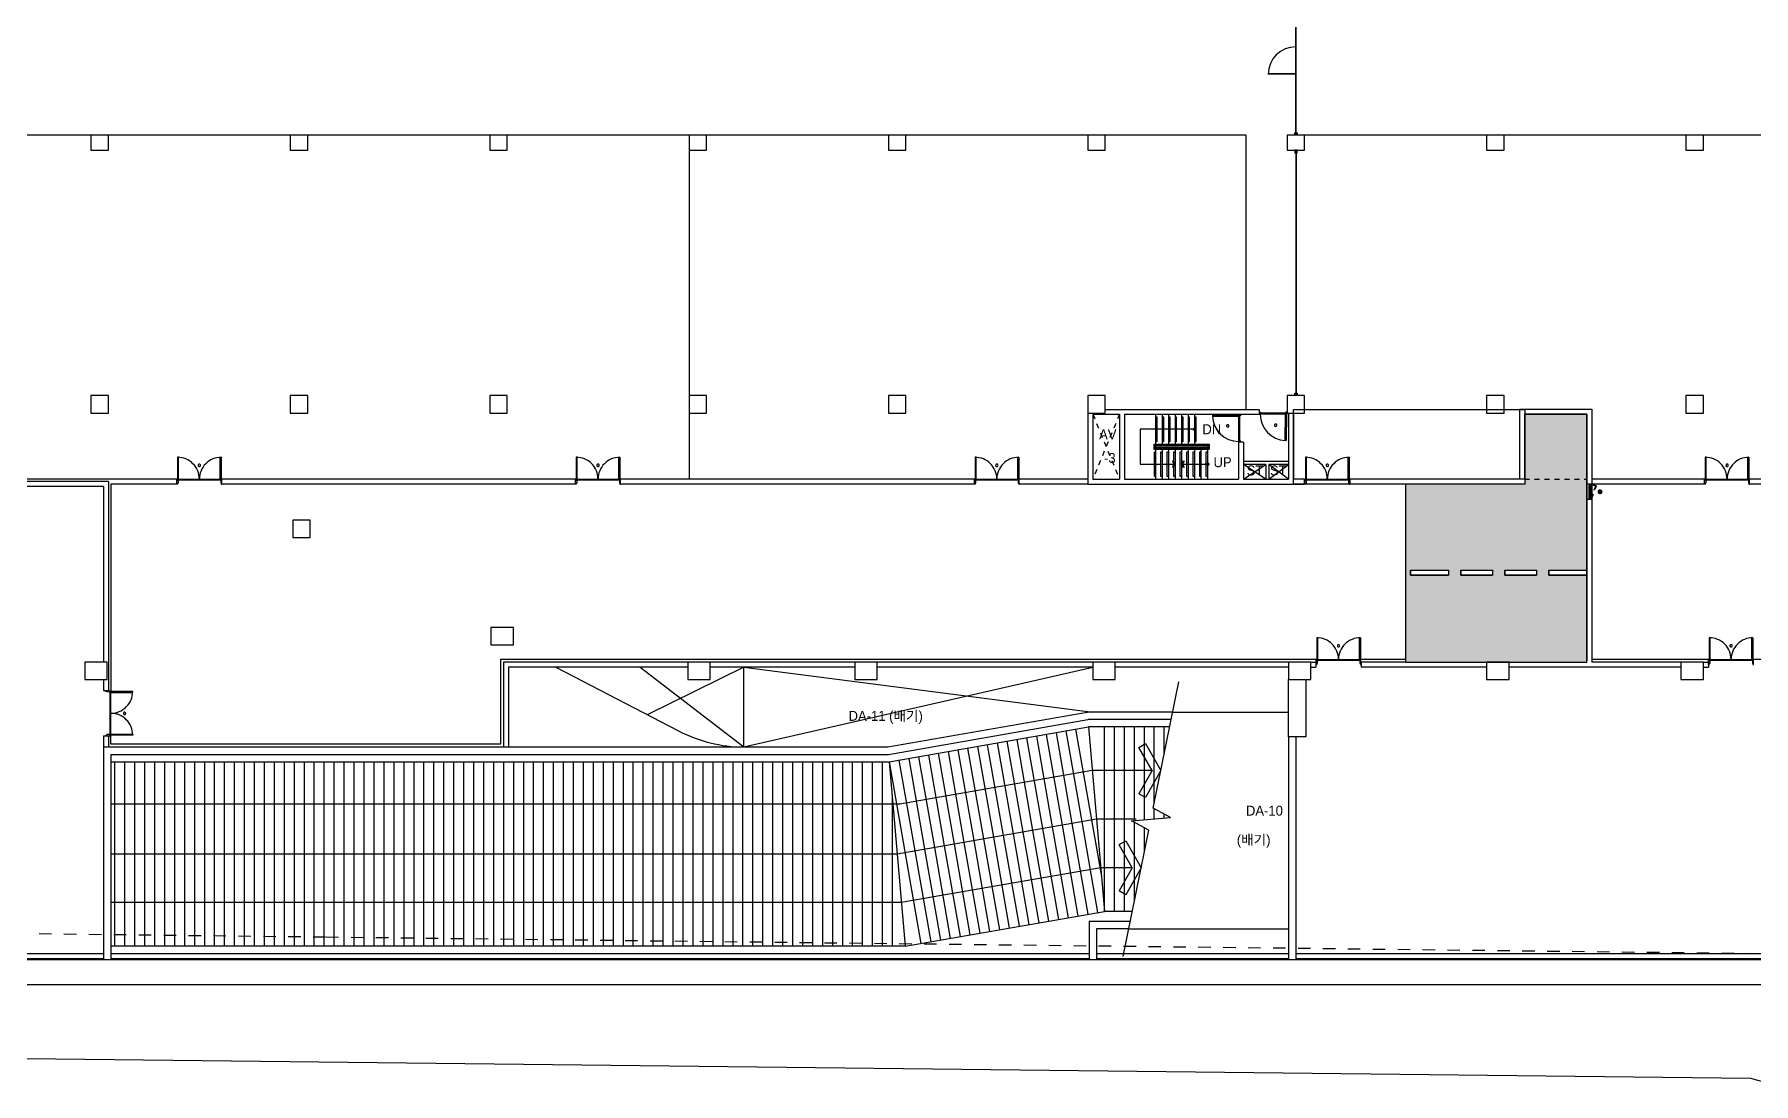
# Model space of a CAD drawing. Header units: millimetres. Extents: x -7718 to 414843, y 91724 to 341395.
# Drawn here: x 249284 to 318268, y 143645 to 185759 of the extents above; entities that cross this region are included whole.
import ezdxf
from ezdxf.enums import TextEntityAlignment as Align

# ---------------------------------------------------------------- set-up
doc = ezdxf.new("R2010")
doc.units = ezdxf.units.MM
doc.header["$LTSCALE"] = 200
doc.header["$MEASUREMENT"] = 0
doc.linetypes.add('HIDDEN', pattern=[2, 1, -1])
for name, color, linetype in [('e-plan', 9, 'CONTINUOUS'), ('FSD', 7, 'CONTINUOUS'), ('sol-252', 252, 'CONTINUOUS'), ('w1', 3, 'CONTINUOUS')]:
    doc.layers.add(name, color=color, linetype=linetype)
doc.styles.add('kiahn', font='HY울릉도L.TTF')

# ---------------------------------------------------------------- blocks, each defined once
blk = doc.blocks.new('fsd-dot')
at = {"layer": 'FSD', "const_width": 100}
blk.add_lwpolyline([(49, 11, -1), (-49, -11, -1)], format="xyb", close=True, dxfattribs=at)

msp = doc.modelspace()

# ---------------------------------------------------------------- hatches: boundary and pattern name
at = {"layer": 'sol-252'}
h = msp.add_hatch(color=256, dxfattribs=at)
h.paths.add_polyline_path([(311575, 170510), (309075, 170510), (309075, 167909), (309083, 167909), (309083, 167709), (304303, 167709), (304303, 160559), (311575, 160559)])
h.paths.add_polyline_path([(304503, 164259), (306021, 164259), (306021, 164059), (304503, 164059)], flags=16)
h.paths.add_polyline_path([(306521, 164259), (307789, 164259), (307789, 164059), (306521, 164059)], flags=16)
h.paths.add_polyline_path([(308289, 164259), (309557, 164259), (309557, 164059), (308289, 164059)], flags=16)
h.paths.add_polyline_path([(310057, 164259), (311575, 164259), (311575, 164059), (310057, 164059)], flags=16)

# ---------------------------------------------------------------- linework, layer by layer
at = {"layer": 'e-plan'}
for p, q in [((299893, 181759), (299893, 191659)), ((299913, 181759), (299913, 191659)), ((299893, 184179), (298794, 184179)), ((298794, 184159), (298794, 184179)), ((299893, 184159), (298794, 184159)), ((299893, 184159), (299893, 184179)), ((297903, 181709), (205903, 181709)), ((275553, 181709), (275553, 167909)), ((297903, 170709), (297903, 181709)), ((299853, 181709), (299853, 181809)), ((299853, 181809), (299888, 181809)), ((299888, 181709), (299853, 181709)), ((299888, 181809), (299888, 181759)), ((299888, 181759), (299918, 181759)), ((299918, 181709), (299888, 181709)), ((299918, 181759), (299918, 181809)), ((299918, 181809), (299953, 181809)), ((299953, 181709), (299918, 181709)), ((299953, 181809), (299953, 181709)), ((372753, 181709), (300253, 181709)), ((299888, 181109), (299853, 181109)), ((299853, 181109), (299853, 181009)), ((299853, 181009), (299888, 181009)), ((299918, 181109), (299888, 181109)), ((299888, 181009), (299888, 181059)), ((299888, 181059), (299918, 181059)), ((299893, 181059), (299893, 171309)), ((299913, 181059), (299913, 171309)), ((299953, 181109), (299918, 181109)), ((299918, 181059), (299918, 181009)), ((299918, 181009), (299953, 181009)), ((299953, 181009), (299953, 181109)), ((299853, 171259), (299853, 171359)), ((299853, 171359), (299888, 171359)), ((299888, 171259), (299853, 171259)), ((299888, 171359), (299888, 171309)), ((299888, 171309), (299918, 171309)), ((299918, 171259), (299888, 171259)), ((299918, 171309), (299918, 171359)), ((299918, 171359), (299953, 171359)), ((299953, 171259), (299918, 171259)), ((299953, 171359), (299953, 171259)), ((291553, 170559), (291553, 167709)), ((291753, 170509), (291753, 167909)), ((291753, 170509), (292823, 170509)), ((292253, 170709), (298433, 170709)), ((292823, 170509), (292823, 167909)), ((293023, 170509), (293023, 167909)), ((293023, 170509), (298433, 170509)), ((294273, 170509), (294273, 169309)), ((294273, 170409), (294323, 170409)), ((294323, 170409), (294323, 169409)), ((294533, 170509), (294533, 169309)), ((294533, 170409), (294583, 170409)), ((294583, 170409), (294583, 169409)), ((294793, 170509), (294793, 169309)), ((294793, 170409), (294843, 170409)), ((294843, 170409), (294843, 169409)), ((295053, 170509), (295053, 169309)), ((295053, 170409), (295103, 170409)), ((295103, 170409), (295103, 169409)), ((295313, 170509), (295313, 169309)), ((295313, 170409), (295363, 170409)), ((295363, 170409), (295363, 169409)), ((295573, 170509), (295573, 169309)), ((295573, 170409), (295623, 170409)), ((295623, 170409), (295623, 169409)), ((295833, 170509), (295833, 169309)), ((295833, 170409), (295883, 170409)), ((295883, 170409), (295883, 169409)), ((297603, 170474), (296553, 170473)), ((296553, 170473), (296553, 170433)), ((296553, 170433), (297603, 170434)), ((297603, 170499), (297683, 170499)), ((297603, 170474), (297603, 170499)), ((297603, 170474), (297603, 169424)), ((297603, 170434), (297603, 170474)), ((297643, 170474), (297603, 170474)), ((297643, 170454), (297643, 170474)), ((297643, 170454), (297643, 169444)), ((297683, 170454), (297643, 170454)), ((297683, 170499), (297683, 170454)), ((298433, 170709), (298433, 170509)), ((298443, 170589), (298488, 170589)), ((298443, 170509), (298443, 170589)), ((298468, 170509), (298443, 170509)), ((298488, 170549), (298468, 170549)), ((298468, 170549), (298468, 170509)), ((299518, 170509), (298468, 170509)), ((298488, 170589), (298488, 170549)), ((299498, 170549), (298488, 170549)), ((299477, 169459), (299478, 170509)), ((299478, 170509), (299518, 170509)), ((299543, 170589), (299498, 170589)), ((299498, 170589), (299498, 170549)), ((299498, 170549), (299518, 170549)), ((299518, 170509), (299517, 169459)), ((299518, 170549), (299518, 170509)), ((299518, 170509), (299543, 170509)), ((299543, 170509), (299543, 170589)), ((299603, 170559), (299603, 167909)), ((299603, 170509), (299603, 167909)), ((299803, 167709), (299803, 170709)), ((299803, 170709), (309083, 170709)), ((299803, 170559), (299803, 167909)), ((308875, 170710), (311775, 170710)), ((308875, 170710), (308875, 167910)), ((309075, 170510), (311575, 170510)), ((309075, 170510), (309075, 167910)), ((311575, 170510), (309075, 170510)), ((309075, 170510), (309075, 167909)), ((309083, 170709), (309083, 167709)), ((311575, 170510), (311575, 160610)), ((311575, 160559), (311575, 170510)), ((311775, 170710), (311775, 160559)), ((295833, 169909), (293648, 169909)), ((293648, 169909), (293648, 168509)), ((294208, 169309), (294208, 169109)), ((294208, 169309), (296418, 169309)), ((294208, 169109), (296418, 169109)), ((294248, 169269), (294248, 169149)), ((294248, 169269), (296378, 169269)), ((294248, 169149), (296378, 169149)), ((294323, 169409), (294273, 169409)), ((294273, 169244), (294273, 169174)), ((294273, 169244), (296353, 169244)), ((294273, 169174), (296353, 169174)), ((294273, 169109), (294273, 167909)), ((294583, 169409), (294533, 169409)), ((294533, 169269), (294533, 169244)), ((294533, 169174), (294533, 169149)), ((294533, 169109), (294533, 167909)), ((294843, 169409), (294793, 169409)), ((294793, 169269), (294793, 169244)), ((294793, 169174), (294793, 169149)), ((294793, 169109), (294793, 167909)), ((295103, 169409), (295053, 169409)), ((295053, 169269), (295053, 169244)), ((295053, 169174), (295053, 169149)), ((295053, 169109), (295053, 167909)), ((295363, 169409), (295313, 169409)), ((295313, 169269), (295313, 169244)), ((295313, 169174), (295313, 169149)), ((295313, 169109), (295313, 167909)), ((295623, 169409), (295573, 169409)), ((295573, 169269), (295573, 169244)), ((295573, 169174), (295573, 169149)), ((295573, 169109), (295573, 167909)), ((295883, 169409), (295833, 169409)), ((295833, 169269), (295833, 169244)), ((295833, 169174), (295833, 169149)), ((295833, 169109), (295833, 167909)), ((296093, 169174), (296093, 169149)), ((296093, 169109), (296093, 167909)), ((296353, 169244), (296353, 169174)), ((296353, 169174), (296353, 169149)), ((296353, 169109), (296353, 167909)), ((296378, 169269), (296378, 169149)), ((296418, 169309), (296418, 169109)), ((297643, 169424), (297603, 169424)), ((297603, 169424), (297603, 169399)), ((297603, 169399), (297683, 169399)), ((297603, 169389), (297603, 167909)), ((297803, 169389), (297603, 169389)), ((297683, 169444), (297643, 169444)), ((297643, 169444), (297643, 169424)), ((297683, 169399), (297683, 169444)), ((297803, 169389), (297803, 167909)), ((299517, 169459), (299477, 169459)), ((255029, 168784), (255029, 167909)), ((255069, 168784), (255029, 168784)), ((255069, 167909), (255069, 168784)), ((256739, 167909), (256739, 168784)), ((256739, 168784), (256779, 168784)), ((256779, 168784), (256779, 167909)), ((271026, 168784), (271026, 167909)), ((271066, 168784), (271026, 168784)), ((271066, 167909), (271066, 168784)), ((272736, 167909), (272736, 168784)), ((272736, 168784), (272776, 168784)), ((272776, 168784), (272776, 167909)), ((287028, 168784), (287028, 167909)), ((287068, 168784), (287028, 168784)), ((287068, 167909), (287068, 168784)), ((288738, 167909), (288738, 168784)), ((288738, 168784), (288778, 168784)), ((288778, 168784), (288778, 167909)), ((293648, 168509), (295008, 168509)), ((294223, 168009), (294223, 169009)), ((294223, 169009), (294273, 169009)), ((294483, 168009), (294483, 169009)), ((294483, 169009), (294533, 169009)), ((294743, 168009), (294743, 169009)), ((294743, 169009), (294793, 169009)), ((294975, 168648), (294952, 168625)), ((294952, 168625), (295008, 168509)), ((295008, 168509), (294952, 168392)), ((294952, 168392), (294975, 168373)), ((295053, 168509), (294975, 168648)), ((294975, 168373), (295053, 168509)), ((295003, 168009), (295003, 169009)), ((295003, 169009), (295053, 169009)), ((295263, 168009), (295263, 169009)), ((295263, 169009), (295313, 169009)), ((295313, 168509), (295390, 168648)), ((295390, 168373), (295313, 168509)), ((295313, 168509), (296353, 168509)), ((295423, 168625), (295357, 168509)), ((295357, 168509), (295423, 168392)), ((295390, 168648), (295423, 168625)), ((295423, 168392), (295390, 168373)), ((295523, 168009), (295523, 169009)), ((295523, 169009), (295573, 169009)), ((295783, 168009), (295783, 169009)), ((295783, 169009), (295833, 169009)), ((296043, 168009), (296043, 169009)), ((296043, 169009), (296093, 169009)), ((296303, 168009), (296303, 169009)), ((296303, 169009), (296353, 169009)), ((299603, 168619), (297803, 168619)), ((299603, 168619), (297803, 168619)), ((298693, 168499), (297803, 168499)), ((298693, 168499), (297803, 168499)), ((298693, 168499), (298693, 167909)), ((298693, 168499), (298693, 167909)), ((298813, 168499), (298813, 167909)), ((299603, 168499), (298813, 168499)), ((298813, 168499), (298813, 167909)), ((299603, 168499), (298813, 168499)), ((300288, 168784), (300288, 167909)), ((300328, 168784), (300288, 168784)), ((300328, 167909), (300328, 168784)), ((301998, 167909), (301998, 168784)), ((301998, 168784), (302038, 168784)), ((302038, 168784), (302038, 167909)), ((316328, 168784), (316328, 167909)), ((316368, 168784), (316328, 168784)), ((316368, 167909), (316368, 168784)), ((318038, 167909), (318038, 168784)), ((318038, 168784), (318078, 168784)), ((318078, 168784), (318078, 167909)), ((252253, 167809), (247803, 167809)), ((255004, 167909), (247913, 167909)), ((252253, 167809), (252253, 159419)), ((252353, 167709), (252353, 159409)), ((255004, 167709), (252353, 167709)), ((255004, 167709), (255004, 167909)), ((255004, 167709), (255004, 167909)), ((255004, 167909), (255029, 167909)), ((255029, 167709), (255004, 167709)), ((255029, 167909), (256779, 167909)), ((255029, 167909), (255029, 167869)), ((255029, 167909), (255069, 167909)), ((255029, 167869), (255049, 167869)), ((255049, 167749), (255029, 167749)), ((255029, 167749), (255029, 167709)), ((256759, 167869), (255049, 167869)), ((255049, 167869), (255049, 167749)), ((256779, 167909), (256739, 167909)), ((256779, 167869), (256759, 167869)), ((256759, 167869), (256759, 167749)), ((256759, 167749), (256779, 167749)), ((256804, 167909), (256779, 167909)), ((256779, 167909), (256779, 167869)), ((256779, 167749), (256779, 167709)), ((256779, 167709), (256804, 167709)), ((271001, 167909), (256804, 167909)), ((256804, 167709), (256804, 167909)), ((256804, 167709), (256804, 167909)), ((271001, 167709), (256804, 167709)), ((271001, 167709), (271001, 167909)), ((271001, 167709), (271001, 167909)), ((271001, 167909), (271026, 167909)), ((271026, 167709), (271001, 167709)), ((271026, 167909), (272776, 167909)), ((271026, 167909), (271026, 167869)), ((271026, 167909), (271066, 167909)), ((271026, 167869), (271046, 167869)), ((271046, 167749), (271026, 167749)), ((271026, 167749), (271026, 167709)), ((272756, 167869), (271046, 167869)), ((271046, 167869), (271046, 167749)), ((272776, 167909), (272736, 167909)), ((272776, 167869), (272756, 167869)), ((272756, 167869), (272756, 167749)), ((272756, 167749), (272776, 167749)), ((272801, 167909), (272776, 167909)), ((272776, 167909), (272776, 167869)), ((272776, 167749), (272776, 167709)), ((272776, 167709), (272801, 167709)), ((287003, 167909), (272801, 167909)), ((272801, 167709), (272801, 167909)), ((272801, 167709), (272801, 167909)), ((287003, 167709), (272801, 167709)), ((287003, 167709), (287003, 167909)), ((287003, 167709), (287003, 167909)), ((287003, 167909), (287028, 167909)), ((287028, 167709), (287003, 167709)), ((287028, 167909), (288778, 167909)), ((287028, 167909), (287028, 167869)), ((287028, 167909), (287068, 167909)), ((287028, 167869), (287048, 167869)), ((287048, 167749), (287028, 167749)), ((287028, 167749), (287028, 167709)), ((288758, 167869), (287048, 167869)), ((287048, 167869), (287048, 167749)), ((288778, 167909), (288738, 167909)), ((288778, 167869), (288758, 167869)), ((288758, 167869), (288758, 167749)), ((288758, 167749), (288778, 167749)), ((288803, 167909), (288778, 167909)), ((288778, 167909), (288778, 167869)), ((288778, 167749), (288778, 167709)), ((288778, 167709), (288803, 167709)), ((291553, 167909), (288803, 167909)), ((288803, 167709), (288803, 167909)), ((288803, 167709), (288803, 167909)), ((291553, 167709), (288803, 167709)), ((291553, 167709), (300253, 167709)), ((291753, 167909), (292823, 167909)), ((293023, 167909), (297603, 167909)), ((294273, 168009), (294223, 168009)), ((294533, 168009), (294483, 168009)), ((294793, 168009), (294743, 168009)), ((295053, 168009), (295003, 168009)), ((295313, 168009), (295263, 168009)), ((295573, 168009), (295523, 168009)), ((295833, 168009), (295783, 168009)), ((296093, 168009), (296043, 168009)), ((296353, 168009), (296303, 168009)), ((297803, 167909), (299603, 167909)), ((300253, 167909), (299803, 167909)), ((300253, 167909), (299803, 167909)), ((309083, 167709), (299803, 167709)), ((300253, 167709), (300253, 167909)), ((300253, 167709), (300253, 167909)), ((300263, 167709), (300263, 167909)), ((300263, 167909), (300288, 167909)), ((300288, 167709), (300263, 167709)), ((300288, 167909), (302038, 167909)), ((300288, 167909), (300288, 167869)), ((300288, 167909), (300328, 167909)), ((300288, 167869), (300308, 167869)), ((300308, 167749), (300288, 167749)), ((300288, 167749), (300288, 167709)), ((302018, 167869), (300308, 167869)), ((300308, 167869), (300308, 167749)), ((302038, 167909), (301998, 167909)), ((302038, 167869), (302018, 167869)), ((302018, 167869), (302018, 167749)), ((302018, 167749), (302038, 167749)), ((302063, 167909), (302038, 167909)), ((302038, 167909), (302038, 167869)), ((302038, 167749), (302038, 167709)), ((302038, 167709), (302063, 167709)), ((302063, 167709), (302063, 167909)), ((309083, 167909), (302073, 167909)), ((302073, 167709), (302073, 167909)), ((309083, 167709), (302073, 167709)), ((304303, 167709), (304303, 160559)), ((309083, 167709), (304303, 167709)), ((304303, 167709), (304303, 160559)), ((309075, 167909), (309083, 167909)), ((309083, 167909), (309083, 167709)), ((309083, 167909), (309083, 167709)), ((311575, 167709), (311575, 167089)), ((311775, 167709), (311575, 167709)), ((311775, 167699), (311675, 167699)), ((311675, 167699), (311675, 167664)), ((311675, 167664), (311675, 167649)), ((311675, 167149), (311675, 167649)), ((311675, 167649), (311725, 167649)), ((311725, 167649), (311725, 167664)), ((311725, 167664), (311775, 167664)), ((311725, 167149), (311725, 167649)), ((316303, 167909), (311775, 167909)), ((316303, 167709), (311775, 167709)), ((311775, 167664), (311775, 167699)), ((311775, 167134), (311775, 167664)), ((316303, 167709), (316303, 167909)), ((316303, 167709), (316303, 167909)), ((316303, 167909), (316328, 167909)), ((316328, 167709), (316303, 167709)), ((316328, 167909), (318078, 167909)), ((316328, 167909), (316328, 167869)), ((316328, 167909), (316368, 167909)), ((316328, 167869), (316348, 167869)), ((316348, 167749), (316328, 167749)), ((316328, 167749), (316328, 167709)), ((318058, 167869), (316348, 167869)), ((316348, 167869), (316348, 167749)), ((318078, 167909), (318038, 167909)), ((318078, 167869), (318058, 167869)), ((318058, 167869), (318058, 167749)), ((318058, 167749), (318078, 167749)), ((318103, 167909), (318078, 167909)), ((318078, 167909), (318078, 167869)), ((318078, 167749), (318078, 167709)), ((318078, 167709), (318103, 167709)), ((340303, 167909), (318103, 167909)), ((318103, 167709), (318103, 167909)), ((318103, 167709), (318103, 167909)), ((340303, 167709), (318103, 167709)), ((252053, 167609), (247803, 167609)), ((252053, 167609), (252053, 160559)), ((311775, 167089), (311575, 167089)), ((311675, 167134), (311675, 167149)), ((311675, 167149), (311725, 167149)), ((311675, 167099), (311675, 167134)), ((311775, 167099), (311675, 167099)), ((311725, 167149), (311725, 167134)), ((311725, 167134), (311775, 167134)), ((311775, 167134), (311775, 167099)), ((304503, 164259), (304503, 164059)), ((304503, 164259), (306021, 164259)), ((304503, 164259), (306021, 164259)), ((304503, 164059), (304503, 164259)), ((306021, 164259), (306021, 164059)), ((306021, 164259), (306021, 164059)), ((306521, 164259), (307789, 164259)), ((306521, 164259), (306521, 164059)), ((306521, 164259), (307789, 164259)), ((306521, 164059), (306521, 164259)), ((307789, 164259), (307789, 164059)), ((307789, 164259), (307789, 164059)), ((308289, 164259), (309557, 164259)), ((308289, 164259), (308289, 164059)), ((308289, 164259), (309557, 164259)), ((308289, 164059), (308289, 164259)), ((309557, 164259), (309557, 164059)), ((309557, 164259), (309557, 164059)), ((310057, 164259), (311575, 164259)), ((310057, 164259), (310057, 164059)), ((310057, 164259), (311575, 164259)), ((310057, 164059), (310057, 164259)), ((311575, 164259), (311575, 164059)), ((304503, 164059), (306021, 164059)), ((306021, 164059), (304503, 164059)), ((306521, 164059), (307789, 164059)), ((307789, 164059), (306521, 164059)), ((308289, 164059), (309557, 164059)), ((309557, 164059), (308289, 164059)), ((310057, 164059), (311575, 164059)), ((311575, 164059), (310057, 164059)), ((300738, 161544), (300738, 160669)), ((300778, 161544), (300738, 161544)), ((300778, 160669), (300778, 161544)), ((302448, 160669), (302448, 161544)), ((302448, 161544), (302488, 161544)), ((302488, 161544), (302488, 160669)), ((316488, 161544), (316488, 160669)), ((316528, 161544), (316488, 161544)), ((316528, 160669), (316528, 161544)), ((318198, 160669), (318198, 161544)), ((318198, 161544), (318238, 161544)), ((318238, 161544), (318238, 160669)), ((252253, 160209), (252253, 160209)), ((300738, 160669), (267993, 160669)), ((267993, 160669), (267993, 157269)), ((268103, 160559), (268103, 157159)), ((275503, 160559), (268103, 160559)), ((268303, 160359), (268303, 157159)), ((275503, 160359), (268303, 160359)), ((270202, 160359), (275130, 157800)), ((273593, 160359), (277756, 157159)), ((277756, 160359), (273874, 158452)), ((282203, 160559), (276403, 160559)), ((282203, 160359), (276403, 160359)), ((277756, 157159), (291753, 160359)), ((277756, 160359), (291753, 158559)), ((277756, 157159), (277756, 160359)), ((291753, 160559), (283103, 160559)), ((291753, 160359), (283103, 160359)), ((299603, 160559), (292653, 160559)), ((299603, 160359), (292653, 160359)), ((300503, 160559), (300703, 160559)), ((300503, 160359), (300703, 160359)), ((300703, 160559), (300703, 160359)), ((300713, 160469), (300713, 160669)), ((300713, 160669), (300738, 160669)), ((300738, 160469), (300713, 160469)), ((300738, 160669), (302488, 160669)), ((300738, 160669), (300738, 160629)), ((300738, 160669), (300778, 160669)), ((300738, 160629), (300758, 160629)), ((300758, 160509), (300738, 160509)), ((300738, 160509), (300738, 160469)), ((302468, 160629), (300758, 160629)), ((300758, 160629), (300758, 160509)), ((302488, 160669), (302448, 160669)), ((302488, 160629), (302468, 160629)), ((302468, 160629), (302468, 160509)), ((302468, 160509), (302488, 160509)), ((302513, 160669), (302488, 160669)), ((302488, 160669), (302488, 160629)), ((302488, 160509), (302488, 160469)), ((302488, 160469), (302513, 160469)), ((304303, 160669), (302513, 160669)), ((302513, 160469), (302513, 160669)), ((304303, 160559), (302523, 160559)), ((302523, 160559), (302523, 160359)), ((307553, 160359), (302523, 160359)), ((304303, 160559), (311575, 160559)), ((315353, 160359), (308453, 160359)), ((316463, 160669), (311775, 160669)), ((315353, 160559), (311775, 160559)), ((316253, 160559), (316453, 160559)), ((316253, 160359), (316453, 160359)), ((316453, 160559), (316453, 160359)), ((316463, 160469), (316463, 160669)), ((316463, 160669), (316488, 160669)), ((316488, 160469), (316463, 160469)), ((316488, 160669), (318238, 160669)), ((316488, 160669), (316488, 160629)), ((316488, 160669), (316528, 160669)), ((316488, 160629), (316508, 160629)), ((316508, 160509), (316488, 160509)), ((316488, 160509), (316488, 160469)), ((318218, 160629), (316508, 160629)), ((316508, 160629), (316508, 160509)), ((318238, 160669), (318198, 160669)), ((318238, 160629), (318218, 160629)), ((318218, 160629), (318218, 160509)), ((318218, 160509), (318238, 160509)), ((318263, 160669), (318238, 160669)), ((318238, 160669), (318238, 160629)), ((318238, 160509), (318238, 160469)), ((318238, 160469), (318263, 160469)), ((324263, 160669), (318263, 160669)), ((318263, 160469), (318263, 160669)), ((252053, 159859), (252053, 159419)), ((252053, 159419), (252253, 159419)), ((252153, 159384), (252153, 159409)), ((252153, 159409), (252353, 159409)), ((252193, 159384), (252153, 159384)), ((252193, 159364), (252193, 159384)), ((252313, 159364), (252193, 159364)), ((252353, 159384), (252313, 159384)), ((252313, 159384), (252313, 159364)), ((252313, 159364), (252313, 157654)), ((252353, 159409), (252353, 159384)), ((252353, 157634), (252353, 159384)), ((253228, 159384), (252353, 159384)), ((252353, 159384), (252353, 159344)), ((253228, 159344), (253228, 159384)), ((294179, 154700), (295209, 159766)), ((299603, 159859), (300303, 159859)), ((299603, 157559), (299603, 159859)), ((300303, 159859), (300303, 157559)), ((252353, 159344), (253228, 159344)), ((283527, 157159), (291526, 158559)), ((283553, 156859), (291553, 158259)), ((294964, 158559), (291526, 158559)), ((294903, 158259), (291553, 158259)), ((294964, 158559), (299603, 158559)), ((252053, 157599), (252053, 157159)), ((252053, 157599), (252253, 157599)), ((252193, 157634), (252153, 157634)), ((252153, 157634), (252153, 157609)), ((252153, 157609), (252353, 157609)), ((252193, 157654), (252193, 157634)), ((252313, 157654), (252193, 157654)), ((252253, 157599), (252253, 157159)), ((252313, 157634), (252313, 157654)), ((252353, 157634), (252313, 157634)), ((252353, 157634), (252353, 157674)), ((252353, 157674), (253228, 157674)), ((252353, 157609), (252353, 157634)), ((253228, 157634), (252353, 157634)), ((252353, 157269), (252353, 157609)), ((253228, 157674), (253228, 157634)), ((283579, 156559), (291579, 157959)), ((294842, 157959), (291579, 157959)), ((293599, 157138), (293867, 157291)), ((293867, 157291), (294486, 156209)), ((299603, 157559), (299603, 148609)), ((300303, 157559), (299603, 157559)), ((299903, 157559), (299903, 148609)), ((252053, 157159), (283527, 157159)), ((252053, 157159), (252053, 148609)), ((267993, 157269), (252353, 157269)), ((252353, 156859), (283553, 156859)), ((252353, 156859), (252353, 148609)), ((294130, 156209), (293601, 157136)), ((252353, 156559), (283579, 156559)), ((291731, 156209), (284016, 154859)), ((294130, 156209), (291731, 156209)), ((294130, 156209), (293601, 155281)), ((294486, 156209), (293867, 155126)), ((293867, 155126), (293599, 155279)), ((284016, 154859), (252353, 154859)), ((294869, 154330), (294179, 154700)), ((293310, 154188), (294869, 154330)), ((294000, 153818), (293310, 154188)), ((292807, 153238), (293075, 153391)), ((293338, 152309), (292808, 153236)), ((292970, 148751), (294000, 153818)), ((293075, 153391), (293693, 152309)), ((292069, 152309), (284069, 150909)), ((293338, 152309), (292069, 152309)), ((293338, 152309), (292808, 151381)), ((293693, 152309), (293075, 151226)), ((293075, 151226), (292807, 151379)), ((284069, 150909), (252353, 150909)), ((284221, 149159), (292221, 150559)), ((293337, 150559), (292221, 150559)), ((293256, 150159), (291603, 150159)), ((291603, 150159), (291603, 148609)), ((293195, 149859), (291903, 149859)), ((291903, 149859), (291903, 148609)), ((293195, 149859), (299603, 149859)), ((284221, 149159), (252353, 149159)), ((323703, 148609), (193503, 148609)), ((252053, 148859), (205603, 148859)), ((252053, 148659), (205603, 148659)), ((291603, 148859), (252353, 148859)), ((291603, 148659), (252353, 148659)), ((299603, 148859), (291903, 148859)), ((299603, 148659), (291903, 148659)), ((323703, 148859), (299903, 148859)), ((323703, 148659), (299903, 148659)), ((322703, 147609), (192503, 147609)), ((203679, 145182), (318147, 143860)), ((318147, 143860), (318906, 143645))]:
    msp.add_line(p, q, dxfattribs=at)
at = {"layer": 'e-plan', "ltscale": 0.5}
for p, q in [((252253, 181709), (251553, 181709)), ((251553, 181709), (251553, 181109)), ((252253, 181109), (252253, 181709)), ((260253, 181709), (259553, 181709)), ((259553, 181709), (259553, 181109)), ((260253, 181109), (260253, 181709)), ((268253, 181709), (267553, 181709)), ((267553, 181709), (267553, 181109)), ((268253, 181109), (268253, 181709)), ((276253, 181709), (275553, 181709)), ((275553, 181709), (275553, 181109)), ((276253, 181109), (276253, 181709)), ((284253, 181709), (283553, 181709)), ((283553, 181709), (283553, 181109)), ((284253, 181109), (284253, 181709)), ((292253, 181709), (291553, 181709)), ((291553, 181709), (291553, 181109)), ((292253, 181109), (292253, 181709)), ((300253, 181709), (299553, 181709)), ((299553, 181709), (299553, 181109)), ((300253, 181109), (300253, 181709)), ((308253, 181709), (307553, 181709)), ((307553, 181709), (307553, 181109)), ((308253, 181109), (308253, 181709)), ((316253, 181709), (315553, 181709)), ((315553, 181709), (315553, 181109)), ((316253, 181109), (316253, 181709)), ((251553, 181109), (252253, 181109)), ((259553, 181109), (260253, 181109)), ((267553, 181109), (268253, 181109)), ((275553, 181109), (276253, 181109)), ((283553, 181109), (284253, 181109)), ((291553, 181109), (292253, 181109)), ((299553, 181109), (300253, 181109)), ((307553, 181109), (308253, 181109)), ((315553, 181109), (316253, 181109)), ((297803, 167909), (298693, 168499)), ((298693, 167909), (297803, 168499)), ((298813, 167909), (299603, 168499)), ((299603, 167909), (298813, 168499))]:
    msp.add_line(p, q, dxfattribs=at)
at = {"layer": 'e-plan', "linetype": 'HIDDEN'}
for p, q in [((292823, 170509), (291753, 167909)), ((291753, 170509), (292823, 167909)), ((311575, 170510), (309075, 170510)), ((309075, 170510), (309075, 167910)), ((311575, 167910), (311575, 170510)), ((309075, 167910), (311575, 167910)), ((311921, 167643), (311737, 167148)), ((311959, 167630), (311921, 167643)), ((311737, 167148), (311775, 167134)), ((311775, 167134), (311959, 167630))]:
    msp.add_line(p, q, dxfattribs=at)
at = {"layer": 'e-plan', "linetype": 'Continuous'}
for p, q in [((287913, 157317), (288551, 153672)), ((288307, 157386), (288945, 153741)), ((288701, 157455), (289339, 153810)), ((289095, 157524), (289733, 153879)), ((289489, 157593), (290127, 153948)), ((289883, 157662), (290521, 154017)), ((290277, 157731), (290915, 154086)), ((290671, 157800), (291309, 154155)), ((291065, 157869), (292100, 151952)), ((291579, 157959), (291900, 154259)), ((292221, 154259), (292221, 157959)), ((292621, 154259), (292621, 157959)), ((293021, 150559), (293021, 157959)), ((293421, 154198), (293421, 157959)), ((293821, 154234), (293821, 157959)), ((294221, 154906), (294221, 157959)), ((294621, 156874), (294621, 157959)), ((283973, 156628), (284610, 152983)), ((284367, 156696), (285004, 153052)), ((284761, 156765), (285398, 153121)), ((285155, 156834), (285792, 153190)), ((285549, 156903), (286186, 153259)), ((285943, 156972), (286581, 153328)), ((286337, 157041), (286975, 153397)), ((286731, 157110), (287369, 153466)), ((287125, 157179), (287763, 153535)), ((287519, 157248), (288157, 153604)), ((252503, 156559), (252503, 152859)), ((252903, 156559), (252903, 152859)), ((253303, 156559), (253303, 152859)), ((253703, 156559), (253703, 152859)), ((254103, 156559), (254103, 152859)), ((254503, 156559), (254503, 152859)), ((254903, 156559), (254903, 152859)), ((255303, 156559), (255303, 152859)), ((255703, 156559), (255703, 152859)), ((256103, 156559), (256103, 152859)), ((256503, 156559), (256503, 152859)), ((256903, 156559), (256903, 152859)), ((257303, 156559), (257303, 152859)), ((257703, 156559), (257703, 152859)), ((258103, 156559), (258103, 152859)), ((258503, 156559), (258503, 152859)), ((258903, 156559), (258903, 152859)), ((259303, 156559), (259303, 152859)), ((259703, 156559), (259703, 152859)), ((260103, 156559), (260103, 152859)), ((260503, 156559), (260503, 152859)), ((260903, 156559), (260903, 152859)), ((261303, 156559), (261303, 152859)), ((261703, 156559), (261703, 152859)), ((262103, 156559), (262103, 152859)), ((262503, 156559), (262503, 152859)), ((262903, 156559), (262903, 152859)), ((263303, 156559), (263303, 152859)), ((263703, 156559), (263703, 152859)), ((264103, 156559), (264103, 152859)), ((264503, 156559), (264503, 152859)), ((264903, 156559), (264903, 152859)), ((265303, 156559), (265303, 152859)), ((265703, 156559), (265703, 152859)), ((266103, 156559), (266103, 152859)), ((266503, 156559), (266503, 152859)), ((266903, 156559), (266903, 152859)), ((267303, 156559), (267303, 152859)), ((267703, 156559), (267703, 152859)), ((268103, 156559), (268103, 152859)), ((268503, 156559), (268503, 152859)), ((268903, 156559), (268903, 152859)), ((269303, 156559), (269303, 152859)), ((269703, 156559), (269703, 152859)), ((270103, 156559), (270103, 152859)), ((270503, 156559), (270503, 152859)), ((270903, 156559), (270903, 152859)), ((271303, 156559), (271303, 152859)), ((271703, 156559), (271703, 152859)), ((272103, 156559), (272103, 152859)), ((272503, 156559), (272503, 152859)), ((272903, 156559), (272903, 152859)), ((273303, 156559), (273303, 152859)), ((273703, 156559), (273703, 152859)), ((274103, 156559), (274103, 152859)), ((274503, 156559), (274503, 152859)), ((274903, 156559), (274903, 152859)), ((275303, 156559), (275303, 152859)), ((275703, 156559), (275703, 152859)), ((275703, 156559), (275703, 152859)), ((276103, 156559), (276103, 152859)), ((276503, 156559), (276503, 152859)), ((276903, 156559), (276903, 152859)), ((277303, 156559), (277303, 152859)), ((277703, 156559), (277703, 152859)), ((278103, 156559), (278103, 152859)), ((278503, 156559), (278503, 152859)), ((278903, 156559), (278903, 152859)), ((279303, 156559), (279303, 152859)), ((279703, 156559), (279703, 152859)), ((280103, 156559), (280103, 152859)), ((280503, 156559), (280503, 152859)), ((280903, 156559), (280903, 152859)), ((281303, 156559), (281303, 152859)), ((281703, 156559), (281703, 152859)), ((282103, 156559), (282103, 152859)), ((282503, 156559), (282503, 152859)), ((282903, 156559), (282903, 152859)), ((283303, 156559), (283303, 152859)), ((283579, 156559), (283900, 152859)), ((283579, 156559), (284854, 149269)), ((283703, 155131), (283703, 149159)), ((294221, 154271), (294221, 154677)), ((291900, 154259), (283900, 152859)), ((289733, 153879), (290370, 150235)), ((290127, 153948), (290764, 150304)), ((290521, 154017), (291158, 150373)), ((290915, 154086), (291552, 150442)), ((291309, 154155), (291946, 150511)), ((291900, 154259), (292221, 150559)), ((293490, 154259), (291900, 154259)), ((292221, 150559), (292221, 154259)), ((292621, 150559), (292621, 154259)), ((293021, 154216), (293021, 154259)), ((293421, 150971), (293421, 154128)), ((293821, 152939), (293821, 153913)), ((294621, 154307), (294621, 154463)), ((285792, 153190), (286430, 149545)), ((286186, 153259), (286824, 149614)), ((286581, 153328), (287218, 149683)), ((286975, 153397), (287612, 149752)), ((287369, 153466), (288006, 149821)), ((287763, 153535), (288400, 149890)), ((288157, 153604), (288794, 149959)), ((288551, 153672), (289188, 150028)), ((288945, 153741), (289582, 150097)), ((289339, 153810), (289976, 150166)), ((283900, 152859), (252353, 152859)), ((252503, 152859), (252503, 149159)), ((252903, 152859), (252903, 149159)), ((253303, 152859), (253303, 149159)), ((253703, 152859), (253703, 149159)), ((254103, 152859), (254103, 149159)), ((254503, 152859), (254503, 149159)), ((254903, 152859), (254903, 149159)), ((255303, 152859), (255303, 149159)), ((255703, 152859), (255703, 149159)), ((256103, 152859), (256103, 149159)), ((256503, 152859), (256503, 149159)), ((256903, 152859), (256903, 149159)), ((257303, 152859), (257303, 149159)), ((257703, 152859), (257703, 149159)), ((258103, 152859), (258103, 149159)), ((258503, 152859), (258503, 149159)), ((258903, 152859), (258903, 149159)), ((259303, 152859), (259303, 149159)), ((259703, 152859), (259703, 149159)), ((260103, 152859), (260103, 149159)), ((260503, 152859), (260503, 149159)), ((260903, 152859), (260903, 149159)), ((261303, 152859), (261303, 149159)), ((261703, 152859), (261703, 149159)), ((262103, 152859), (262103, 149159)), ((262503, 152859), (262503, 149159)), ((262903, 152859), (262903, 149159)), ((263303, 152859), (263303, 149159)), ((263703, 152859), (263703, 149159)), ((264103, 152859), (264103, 149159)), ((264503, 152859), (264503, 149159)), ((264903, 152859), (264903, 149159)), ((265303, 152859), (265303, 149159)), ((265703, 152859), (265703, 149159)), ((266103, 152859), (266103, 149159)), ((266503, 152859), (266503, 149159)), ((266903, 152859), (266903, 149159)), ((267303, 152859), (267303, 149159)), ((267703, 152859), (267703, 149159)), ((268103, 152859), (268103, 149159)), ((268503, 152859), (268503, 149159)), ((268903, 152859), (268903, 149159)), ((269303, 152859), (269303, 149159)), ((269703, 152859), (269703, 149159)), ((270103, 152859), (270103, 149159)), ((270503, 152859), (270503, 149159)), ((270903, 152859), (270903, 149159)), ((271303, 152859), (271303, 149159)), ((271703, 152859), (271703, 149159)), ((272103, 152859), (272103, 149159)), ((272503, 152859), (272503, 149159)), ((272903, 152859), (272903, 149159)), ((273303, 152859), (273303, 149159)), ((273703, 152859), (273703, 149159)), ((274103, 152859), (274103, 149159)), ((274503, 152859), (274503, 149159)), ((274903, 152859), (274903, 149159)), ((275303, 152859), (275303, 149159)), ((275703, 152859), (275703, 149159)), ((275703, 152859), (275703, 149159)), ((276103, 152859), (276103, 149159)), ((276503, 152859), (276503, 149159)), ((276903, 152859), (276903, 149159)), ((277303, 152859), (277303, 149159)), ((277703, 152859), (277703, 149159)), ((278103, 152859), (278103, 149159)), ((278503, 152859), (278503, 149159)), ((278903, 152859), (278903, 149159)), ((279303, 152859), (279303, 149159)), ((279703, 152859), (279703, 149159)), ((280103, 152859), (280103, 149159)), ((280503, 152859), (280503, 149159)), ((280903, 152859), (280903, 149159)), ((281303, 152859), (281303, 149159)), ((281703, 152859), (281703, 149159)), ((282103, 152859), (282103, 149159)), ((282103, 152859), (282103, 149159)), ((282503, 152859), (282503, 149159)), ((282903, 152859), (282903, 149159)), ((283303, 152859), (283303, 149159)), ((283900, 152859), (284221, 149159)), ((284610, 152983), (285248, 149338)), ((285004, 153052), (285642, 149407)), ((285398, 153121), (286036, 149476))]:
    msp.add_line(p, q, dxfattribs=at)
at = {"layer": 'e-plan', "linetype": 'HIDDEN', "ltscale": 2.5}
for p, q in [((260971, 149520), (203737, 150181)), ((324485, 148787), (260971, 149520))]:
    msp.add_line(p, q, dxfattribs=at)
at = {"layer": 'e-plan'}
for points in [[(252253, 171259), (251553, 171259), (251553, 170559), (252253, 170559), (252253, 171259)], [(260253, 171259), (259553, 171259), (259553, 170559), (260253, 170559), (260253, 171259)], [(268253, 171259), (267553, 171259), (267553, 170559), (268253, 170559), (268253, 171259)], [(276253, 171259), (275553, 171259), (275553, 170559), (276253, 170559), (276253, 171259)], [(284253, 171259), (283553, 171259), (283553, 170559), (284253, 170559), (284253, 171259)], [(292253, 171259), (291553, 171259), (291553, 170559), (292253, 170559), (292253, 171259)], [(300253, 171259), (299553, 171259), (299553, 170559), (300253, 170559), (300253, 171259)], [(308253, 171259), (307553, 171259), (307553, 170559), (308253, 170559), (308253, 171259)], [(316253, 171259), (315553, 171259), (315553, 170559), (316253, 170559), (316253, 171259)], [(260353, 166259), (259653, 166259), (259653, 165559), (260353, 165559), (260353, 166259)], [(268503, 161959), (267603, 161959), (267603, 161259), (268503, 161259), (268503, 161959)], [(252203, 160559), (251303, 160559), (251303, 159859), (252203, 159859), (252203, 160559)], [(276403, 160559), (275503, 160559), (275503, 159859), (276403, 159859), (276403, 160559)], [(283103, 160559), (282203, 160559), (282203, 159859), (283103, 159859), (283103, 160559)], [(292653, 160559), (291753, 160559), (291753, 159859), (292653, 159859), (292653, 160559)], [(300503, 160559), (299603, 160559), (299603, 159859), (300503, 159859), (300503, 160559)], [(308453, 160559), (307553, 160559), (307553, 159859), (308453, 159859), (308453, 160559)], [(316253, 160559), (315353, 160559), (315353, 159859), (316253, 159859), (316253, 160559)]]:
    msp.add_lwpolyline(points, dxfattribs=at)
for centre in [(295833, 169909), (296353, 168509)]:
    msp.add_circle(centre, 50, dxfattribs=at)
for centre, radius, start, end in [((299893, 184159), 1100, 90, 179.99988), ((297603, 170474), 1050, 182.19372, 270), ((299518, 170509), 1050, 180, 267.80628), ((297166, 170045), 50, 60, 240), ((297166, 170045), 50, 240, 60), ((299089, 170072), 50, 30, 210), ((299089, 170072), 50, 210, 30), ((255029, 167909), 875, 359.99992, 90.00007), ((255904, 168459), 50, 150, 330), ((255904, 168459), 50, 330, 150), ((256779, 167909), 875, 90, 180.00015), ((271026, 167909), 875, 359.99992, 90.00007), ((271901, 168459), 50, 150, 330), ((271901, 168459), 50, 330, 150), ((272776, 167909), 875, 90, 180.00015), ((287028, 167909), 875, 359.99992, 90.00007), ((287903, 168459), 50, 150, 330), ((287903, 168459), 50, 330, 150), ((288778, 167909), 875, 90, 180.00015), ((300288, 167909), 875, 359.99992, 90.00007), ((301163, 168459), 50, 150, 330), ((301163, 168459), 50, 330, 150), ((302038, 167909), 875, 90, 180.00015), ((316328, 167909), 875, 359.99992, 90.00007), ((317203, 168459), 50, 150, 330), ((317203, 168459), 50, 330, 150), ((318078, 167909), 875, 90, 180.00015), ((300738, 160669), 875, 359.99992, 90.00007), ((302488, 160669), 875, 90, 180.00015), ((316488, 160669), 875, 359.99992, 90.00007), ((318238, 160669), 875, 90, 180.00015), ((301613, 161219), 50, 150, 330), ((301613, 161219), 50, 330, 150), ((317363, 161219), 50, 150, 330), ((317363, 161219), 50, 330, 150), ((252353, 159384), 875, 269.99985, 0), ((252353, 157634), 875, 359.99993, 90.00008), ((252903, 158509), 50, 120, 300), ((252903, 158509), 50, 300, 120), ((277756, 162859), 5700, 242.55886, 270)]:
    msp.add_arc(centre, radius, start, end, dxfattribs=at)
at = {"layer": 'e-plan', "linetype": 'HIDDEN'}
msp.add_arc((311775, 167134), 530, 69.61235, 90, dxfattribs=at)

# ---------------------------------------------------------------- block references
at = {"layer": 'w1', "color": 7, "rotation": 218.0000108657781}
msp.add_blockref('fsd-dot', (312104, 167399), dxfattribs=at)

# ---------------------------------------------------------------- texts
at = {"layer": 'e-plan', "style": 'kiahn'}
for s, p in [('AV', (292354, 169702)), ('-3', (292437, 168755)), ('ST', (298262, 168256)), ('ST', (299196, 168256))]:
    msp.add_text(s, height=400, dxfattribs=at).set_placement(p, align=Align.MIDDLE_CENTER)
for s, p in [('DN', (296526, 169909)), ('UP', (296959, 168585))]:
    msp.add_text(s, height=400, dxfattribs=at).set_placement(p, align=Align.MIDDLE)
for s, p in [('DA-11 (배기)', (284933, 158206)), ('DA-10', (299380, 154402)), ('(배기)', (298884, 153233))]:
    msp.add_text(s, height=400, dxfattribs=at).set_placement(p, align=Align.RIGHT)

doc.saveas('drawing.dxf')
